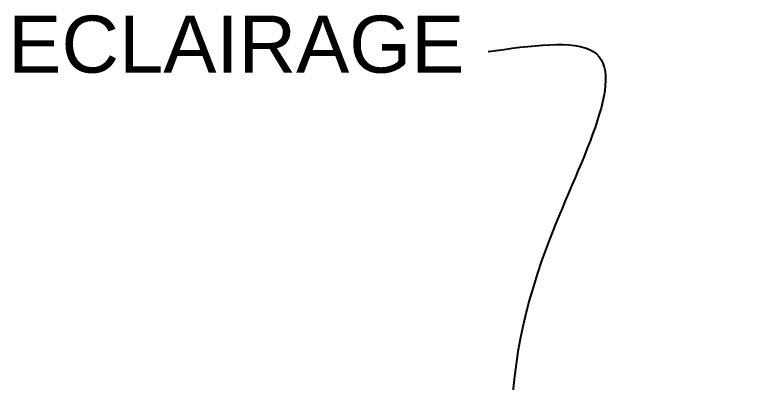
# Model space of a CAD drawing. Extents: x 62300 to 63089, y 108404 to 108784.
# Drawn here: x 62901.72 to 62909.84, y 108741.31 to 108745.34 of the extents above; entities that cross this region are included whole.
import ezdxf

# ---------------------------------------------------------------- set-up
doc = ezdxf.new("R2010")
doc.units = 0
doc.header["$MEASUREMENT"] = 0
doc.layers.add('LIN018CO', color=6, linetype='Continuous')
doc.layers.add('TEXT035', color=1, linetype='Continuous')
doc.styles.add('ARIAL', font='arial.ttf')

msp = doc.modelspace()

# ---------------------------------------------------------------- linework, layer by layer
at = {"layer": 'LIN018CO'}
msp.add_spline([(62906.90004758032, 108744.9396133145), (62908.05347933575, 108744.9396133145), (62907.54084306346, 108742.7929731911), (62909.83810459384, 108735.383016278)], degree=3, dxfattribs=at)

# ---------------------------------------------------------------- texts
at = {"layer": 'TEXT035', "style": 'ARIAL'}
msp.add_text('ECLAIRAGE', height=0.625, dxfattribs=at).set_placement((62901.64434859929, 108744.7086777069))

doc.saveas('drawing.dxf')
